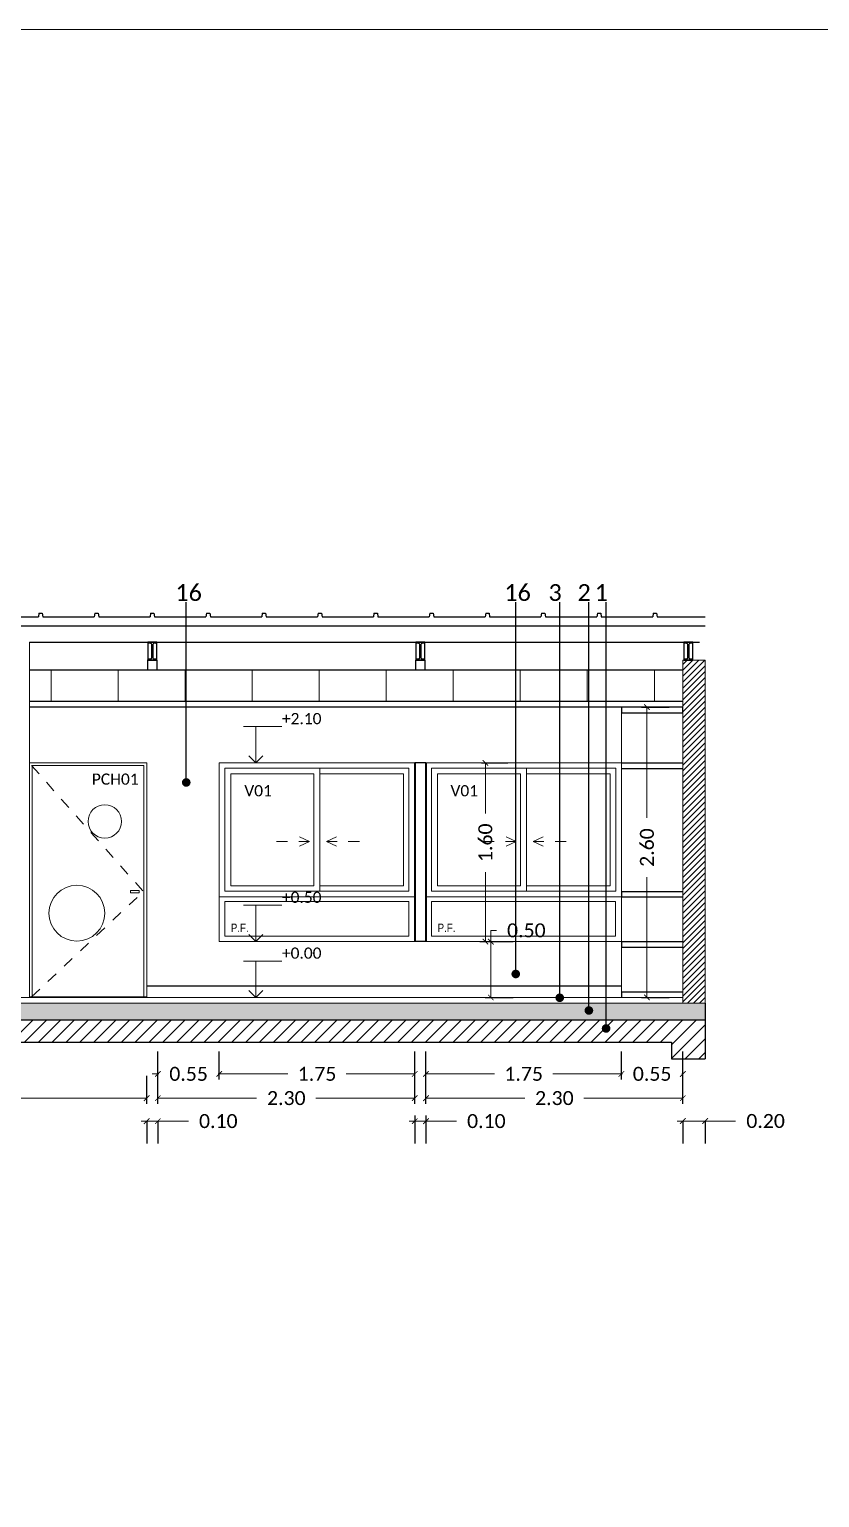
# Model space of a CAD drawing. Header units: metres. Extents: x -127.2 to -72.7, y -10.7 to 45.9.
# Drawn here: x -101.16 to -94.09, y 25.14 to 38.29 of the extents above; entities that cross this region are included whole.
import ezdxf
from ezdxf import colors
from ezdxf.entities.mleader import LeaderData, LeaderLine
from ezdxf.math import Vec2, Vec3

# ---------------------------------------------------------------- set-up
doc = ezdxf.new("R2010")
doc.units = ezdxf.units.M
doc.header["$LTSCALE"] = 0.05
doc.header["$MEASUREMENT"] = 0
doc.linetypes.add('DASHED', pattern=[0.75, 0.5, -0.25])
doc.linetypes.add('STYLE_01', pattern=[0.41664, 0.20828, -0.20836])
for name, color, linetype, lineweight in [('0-COT-1-50', 3, 'Continuous', 5), ('0-T-1-50-TEXTOS', 4, 'Continuous', 5), ('0-T-1-75-TEXTOS', 4, 'Continuous', 5), ('1.PLANTA EQUIPAMIENTO SALA', 2, 'Continuous', 15), ('2.CORTE CHAPA', 3, 'Continuous', 25), ('2.CORTE MURO EXTERIOR', 4, 'Continuous', 18), ('2.CORTE PERFILES ESTRUCTURALES', 4, 'Continuous', 25), ('3.VISTA CARP MARCO', 1, 'Continuous', 9), ('3.VISTA MURO COMUN', 1, 'Continuous', 40), ('3.VISTA TIMPANO SUPERIOR', 2, 'Continuous', 25), ('3SA TEXTOS 1-100', 1, 'Continuous', 0), ('APERTURAS', 251, 'STYLE_01', 18), ('AR-CARPINTERIA 015', 1, 'Continuous', 0), ('AR-CARPINTERIA DET 01', 42, 'Continuous', 0), ('CARPINTERIAS', 1, 'Continuous', 25), ('cotas', 1, 'Continuous', 0), ('ESTRUCTURA', 3, 'Continuous', 18), ('flechitas', 2, 'Continuous', 25)]:
    doc.layers.add(name, color=color, linetype=linetype, lineweight=lineweight)
for name, color, linetype in [('2.CORTE PLATEA', 4, 'Continuous'), ('3.VISTA EQUIPAMIENTO FIJO', 1, 'Continuous'), ('3.VISTA MURETE', 1, 'Continuous'), ('HATCH', 1, 'Continuous')]:
    doc.layers.add(name, color=color, linetype=linetype)
doc.layers.add('2.CORTE RELLENO MURO', color=7, linetype='Continuous', true_color=0x9e9e9e)
doc.styles.add('1-50-TEXTO-CAL', font='calibri.ttf', dxfattribs={"height": 0.125})
doc.styles.add('Arial Narrow', font='ARIALN.TTF')
doc.styles.add('TCH-1-50-CA', font='calibri.ttf', dxfattribs={"height": 0.1})
doc.styles.add('TCH-1-75-CA', font='calibri.ttf', dxfattribs={"height": 0.15})
doc.dimstyles.new('1-50-COTAS', dxfattribs={"dimtxt": 0.12, "dimasz": 0.1, "dimexe": 0.2, "dimexo": 0.02, "dimgap": 0.1, "dimtad": 0, "dimtoh": 1, "dimzin": 0, "dimdsep": 46, "dimtxsty": '1-50-TEXTO-CAL', "dimblk": 'ARCHTICK', "dimcen": 2, "dimclrd": 256, "dimclre": 250, "dimclrt": 256, "dimadec": 0, "dimazin": 0, "dimtfac": 1, "dimtmove": 0, "dimatfit": 3, "dimldrblk": 'DOT', "dimfxl": 1, "dimfxlon": 1, "dimtzin": 0, "dimlwd": -1, "dimarcsym": 0})

# ---------------------------------------------------------------- blocks, each defined once
blk = doc.blocks.new('_ArchTick')
at = {"color": 0, "linetype": 'ByBlock', "const_width": 0.15}
blk.add_lwpolyline([(-0.5, -0.5), (0.5, 0.5)], dxfattribs=at)
blk = doc.blocks.new('*D59')
at = {"layer": '0-COT-1-50', "color": 250, "lineweight": -2, "transparency": 16777216}
for p, q in [((-97.083, 30.119), (-96.833, 30.119)), ((-97.083, 29.619), (-96.833, 29.619))]:
    blk.add_line(p, q, dxfattribs=at)
at = {"layer": '0-COT-1-50', "transparency": 16777216}
for p, q in [((-97.033, 30.119), (-97.033, 30.219)), ((-97.033, 30.219), (-96.983, 30.219)), ((-97.033, 29.619), (-97.033, 30.119))]:
    blk.add_line(p, q, dxfattribs=at)
at = {"layer": 'Defpoints', "color": 0, "transparency": 16777216}
for p in [(-97.243, 30.119, 0), (-97.033, 30.119), (-97.291, 29.619, 0)]:
    blk.add_point(p, dxfattribs=at)
at = {"layer": '0-COT-1-50', "transparency": 16777216, "xscale": 0.05, "yscale": 0.05, "zscale": 0.05}
for p, rotation in [((-97.033, 30.119), 90), ((-97.033, 29.619), 270)]:
    blk.add_blockref('_ArchTick', p, dxfattribs=dict(at, rotation=rotation))
at = {"layer": '0-COT-1-50', "transparency": 16777216, "insert": (-96.715, 30.219), "char_height": 0.125, "attachment_point": 5, "style": '1-50-TEXTO-CAL'}
blk.add_mtext('0.50', dxfattribs=at)
blk = doc.blocks.new('_Dot')
at = {"color": 0, "linetype": 'ByBlock', "lineweight": -2}
blk.add_line((-0.5, 0), (-1, 0), dxfattribs=at)
at = {"color": 0, "linetype": 'ByBlock', "const_width": 0.343}
blk.add_lwpolyline([(-0.17, 0, 1), (0.17, 0, 1)], format="xyb", close=True, dxfattribs=at)
blk = doc.blocks.new('*D60')
at = {"layer": '0-COT-1-50', "color": 250, "lineweight": -2, "transparency": 16777216}
for p, q in [((-97.117, 31.719), (-96.882, 31.719)), ((-97.132, 30.119), (-96.882, 30.119))]:
    blk.add_line(p, q, dxfattribs=at)
at = {"layer": '0-COT-1-50', "transparency": 16777216}
for p, q in [((-97.082, 31.719), (-97.082, 31.267)), ((-97.082, 30.119), (-97.082, 30.742))]:
    blk.add_line(p, q, dxfattribs=at)
at = {"layer": 'Defpoints', "color": 0, "transparency": 16777216}
for p in [(-97.137, 31.719, 0), (-97.082, 31.719), (-97.291, 30.119, 0)]:
    blk.add_point(p, dxfattribs=at)
at = {"layer": '0-COT-1-50', "transparency": 16777216, "xscale": 0.05, "yscale": 0.05, "zscale": 0.05}
for p, rotation in [((-97.082, 31.719), 90), ((-97.082, 30.119), 270)]:
    blk.add_blockref('_ArchTick', p, dxfattribs=dict(at, rotation=rotation))
at = {"layer": '0-COT-1-50', "transparency": 16777216, "insert": (-97.082, 31.004), "char_height": 0.125, "attachment_point": 5, "rotation": 90, "style": '1-50-TEXTO-CAL'}
blk.add_mtext('1.60', dxfattribs=at)
blk = doc.blocks.new('*D89')
at = {"layer": '0-COT-1-50', "color": 250, "lineweight": -2, "transparency": 16777216}
for p, q in [((-104.814, 28.667), (-104.814, 28.917)), ((-100.114, 28.667), (-100.114, 28.917))]:
    blk.add_line(p, q, dxfattribs=at)
at = {"layer": '0-COT-1-50', "transparency": 16777216}
for p, q in [((-104.814, 28.717), (-102.733, 28.717)), ((-100.114, 28.717), (-102.196, 28.717))]:
    blk.add_line(p, q, dxfattribs=at)
at = {"layer": 'Defpoints', "color": 0, "transparency": 16777216}
for p in [(-104.814, 28.717), (-104.814, 28.519, 0), (-100.114, 28.519, 0)]:
    blk.add_point(p, dxfattribs=at)
at = {"layer": '0-COT-1-50', "transparency": 16777216, "xscale": 0.05, "yscale": 0.05, "zscale": 0.05, "rotation": 180}
blk.add_blockref('_ArchTick', (-104.814, 28.717), dxfattribs=at)
at = {"layer": '0-COT-1-50', "transparency": 16777216, "xscale": 0.05, "yscale": 0.05, "zscale": 0.05}
blk.add_blockref('_ArchTick', (-100.114, 28.717), dxfattribs=at)
at = {"layer": '0-COT-1-50', "transparency": 16777216, "insert": (-102.464, 28.717), "char_height": 0.125, "attachment_point": 5, "style": '1-50-TEXTO-CAL'}
blk.add_mtext('4.70', dxfattribs=at)
blk = doc.blocks.new('*D90')
at = {"layer": '0-COT-1-50', "color": 250, "lineweight": -2, "transparency": 16777216}
for p, q in [((-100.014, 28.667), (-100.014, 28.917)), ((-97.714, 28.667), (-97.714, 28.917))]:
    blk.add_line(p, q, dxfattribs=at)
at = {"layer": '0-COT-1-50', "transparency": 16777216}
for p, q in [((-100.014, 28.717), (-99.13, 28.717)), ((-97.714, 28.717), (-98.599, 28.717))]:
    blk.add_line(p, q, dxfattribs=at)
at = {"layer": 'Defpoints', "color": 0, "transparency": 16777216}
for p in [(-100.014, 28.717), (-100.014, 28.519, 0), (-97.714, 28.519, 0)]:
    blk.add_point(p, dxfattribs=at)
at = {"layer": '0-COT-1-50', "transparency": 16777216, "xscale": 0.05, "yscale": 0.05, "zscale": 0.05, "rotation": 180}
blk.add_blockref('_ArchTick', (-100.014, 28.717), dxfattribs=at)
at = {"layer": '0-COT-1-50', "transparency": 16777216, "xscale": 0.05, "yscale": 0.05, "zscale": 0.05}
blk.add_blockref('_ArchTick', (-97.714, 28.717), dxfattribs=at)
at = {"layer": '0-COT-1-50', "transparency": 16777216, "insert": (-98.864, 28.717), "char_height": 0.125, "attachment_point": 5, "style": '1-50-TEXTO-CAL'}
blk.add_mtext('2.30', dxfattribs=at)
blk = doc.blocks.new('*D105')
at = {"layer": '0-COT-1-50', "transparency": 16777216}
for p, q in [((-100.114, 28.511), (-100.164, 28.511)), ((-100.114, 28.511), (-100.014, 28.511)), ((-100.014, 28.511), (-99.741, 28.511))]:
    blk.add_line(p, q, dxfattribs=at)
at = {"layer": '0-COT-1-50', "color": 250, "lineweight": -2, "transparency": 16777216}
for p, q in [((-100.114, 28.511), (-100.114, 28.311)), ((-100.014, 28.511), (-100.014, 28.311))]:
    blk.add_line(p, q, dxfattribs=at)
at = {"layer": 'Defpoints', "color": 0, "transparency": 16777216}
for p in [(-100.114, 28.519, 0), (-100.114, 28.511), (-100.014, 28.519, 0)]:
    blk.add_point(p, dxfattribs=at)
at = {"layer": '0-COT-1-50', "transparency": 16777216, "xscale": 0.05, "yscale": 0.05, "zscale": 0.05}
blk.add_blockref('_ArchTick', (-100.114, 28.511), dxfattribs=at)
at = {"layer": '0-COT-1-50', "transparency": 16777216, "xscale": 0.05, "yscale": 0.05, "zscale": 0.05, "rotation": 180}
blk.add_blockref('_ArchTick', (-100.014, 28.511), dxfattribs=at)
at = {"layer": '0-COT-1-50', "transparency": 16777216, "insert": (-99.473, 28.511), "char_height": 0.125, "attachment_point": 5, "style": '1-50-TEXTO-CAL'}
blk.add_mtext('0.10', dxfattribs=at)
blk = doc.blocks.new('*D106')
at = {"layer": '0-COT-1-50', "color": 250, "lineweight": -2, "transparency": 16777216}
for p, q in [((-97.714, 28.561), (-97.714, 28.311)), ((-97.614, 28.561), (-97.614, 28.311))]:
    blk.add_line(p, q, dxfattribs=at)
at = {"layer": '0-COT-1-50', "transparency": 16777216}
for p, q in [((-97.714, 28.511), (-97.764, 28.511)), ((-97.714, 28.511), (-97.614, 28.511)), ((-97.614, 28.511), (-97.341, 28.511))]:
    blk.add_line(p, q, dxfattribs=at)
at = {"layer": 'Defpoints', "color": 0, "transparency": 16777216}
for p in [(-97.714, 28.614, 0), (-97.614, 28.614, 0), (-97.714, 28.511)]:
    blk.add_point(p, dxfattribs=at)
at = {"layer": '0-COT-1-50', "transparency": 16777216, "xscale": 0.05, "yscale": 0.05, "zscale": 0.05}
blk.add_blockref('_ArchTick', (-97.714, 28.511), dxfattribs=at)
at = {"layer": '0-COT-1-50', "transparency": 16777216, "xscale": 0.05, "yscale": 0.05, "zscale": 0.05, "rotation": 180}
blk.add_blockref('_ArchTick', (-97.614, 28.511), dxfattribs=at)
at = {"layer": '0-COT-1-50', "transparency": 16777216, "insert": (-97.073, 28.511), "char_height": 0.125, "attachment_point": 5, "style": '1-50-TEXTO-CAL'}
blk.add_mtext('0.10', dxfattribs=at)
blk = doc.blocks.new('*D107')
at = {"layer": '0-COT-1-50', "color": 250, "lineweight": -2, "transparency": 16777216}
for p, q in [((-97.614, 28.667), (-97.614, 28.917)), ((-95.314, 28.667), (-95.314, 28.917))]:
    blk.add_line(p, q, dxfattribs=at)
at = {"layer": '0-COT-1-50', "transparency": 16777216}
for p, q in [((-97.614, 28.717), (-96.73, 28.717)), ((-95.314, 28.717), (-96.199, 28.717))]:
    blk.add_line(p, q, dxfattribs=at)
at = {"layer": 'Defpoints', "color": 0, "transparency": 16777216}
for p in [(-97.614, 28.717), (-97.614, 28.519, 0), (-95.314, 28.519, 0)]:
    blk.add_point(p, dxfattribs=at)
at = {"layer": '0-COT-1-50', "transparency": 16777216, "xscale": 0.05, "yscale": 0.05, "zscale": 0.05, "rotation": 180}
blk.add_blockref('_ArchTick', (-97.614, 28.717), dxfattribs=at)
at = {"layer": '0-COT-1-50', "transparency": 16777216, "xscale": 0.05, "yscale": 0.05, "zscale": 0.05}
blk.add_blockref('_ArchTick', (-95.314, 28.717), dxfattribs=at)
at = {"layer": '0-COT-1-50', "transparency": 16777216, "insert": (-96.464, 28.717), "char_height": 0.125, "attachment_point": 5, "style": '1-50-TEXTO-CAL'}
blk.add_mtext('2.30', dxfattribs=at)
blk = doc.blocks.new('*D109')
at = {"layer": '0-COT-1-50', "transparency": 16777216}
for p, q in [((-95.314, 28.512), (-95.364, 28.512)), ((-95.314, 28.512), (-95.114, 28.512)), ((-95.114, 28.512), (-94.841, 28.512))]:
    blk.add_line(p, q, dxfattribs=at)
at = {"layer": '0-COT-1-50', "color": 250, "lineweight": -2, "transparency": 16777216}
for p, q in [((-95.314, 28.512), (-95.314, 28.312)), ((-95.114, 28.512), (-95.114, 28.312))]:
    blk.add_line(p, q, dxfattribs=at)
at = {"layer": 'Defpoints', "color": 0, "transparency": 16777216}
for p in [(-95.314, 28.519, 0), (-95.314, 28.512), (-95.114, 28.519, 0)]:
    blk.add_point(p, dxfattribs=at)
at = {"layer": '0-COT-1-50', "transparency": 16777216, "xscale": 0.05, "yscale": 0.05, "zscale": 0.05}
blk.add_blockref('_ArchTick', (-95.314, 28.512), dxfattribs=at)
at = {"layer": '0-COT-1-50', "transparency": 16777216, "xscale": 0.05, "yscale": 0.05, "zscale": 0.05, "rotation": 180}
blk.add_blockref('_ArchTick', (-95.114, 28.512), dxfattribs=at)
at = {"layer": '0-COT-1-50', "transparency": 16777216, "insert": (-94.573, 28.512), "char_height": 0.125, "attachment_point": 5, "style": '1-50-TEXTO-CAL'}
blk.add_mtext('0.20', dxfattribs=at)
blk = doc.blocks.new('*D110')
at = {"layer": '0-COT-1-50', "color": 250, "lineweight": -2, "transparency": 16777216}
for p, q in [((-97.614, 28.884), (-97.614, 29.134)), ((-95.864, 28.884), (-95.864, 29.134))]:
    blk.add_line(p, q, dxfattribs=at)
at = {"layer": '0-COT-1-50', "transparency": 16777216}
for p, q in [((-97.614, 28.934), (-97, 28.934)), ((-95.864, 28.934), (-96.479, 28.934))]:
    blk.add_line(p, q, dxfattribs=at)
at = {"layer": 'Defpoints', "color": 0, "transparency": 16777216}
for p in [(-97.614, 28.934), (-97.614, 28.736, 0), (-95.864, 28.736, 0)]:
    blk.add_point(p, dxfattribs=at)
at = {"layer": '0-COT-1-50', "transparency": 16777216, "xscale": 0.05, "yscale": 0.05, "zscale": 0.05, "rotation": 180}
blk.add_blockref('_ArchTick', (-97.614, 28.934), dxfattribs=at)
at = {"layer": '0-COT-1-50', "transparency": 16777216, "xscale": 0.05, "yscale": 0.05, "zscale": 0.05}
blk.add_blockref('_ArchTick', (-95.864, 28.934), dxfattribs=at)
at = {"layer": '0-COT-1-50', "transparency": 16777216, "insert": (-96.739, 28.934), "char_height": 0.125, "attachment_point": 5, "style": '1-50-TEXTO-CAL'}
blk.add_mtext('1.75', dxfattribs=at)
blk = doc.blocks.new('*D111')
at = {"layer": '0-COT-1-50', "color": 250, "lineweight": -2, "transparency": 16777216}
for p, q in [((-95.864, 28.884), (-95.864, 29.134)), ((-95.314, 28.884), (-95.314, 29.134))]:
    blk.add_line(p, q, dxfattribs=at)
at = {"layer": '0-COT-1-50', "transparency": 16777216}
for p, q in [((-95.864, 28.934), (-95.855, 28.934)), ((-95.314, 28.934), (-95.324, 28.934))]:
    blk.add_line(p, q, dxfattribs=at)
at = {"layer": 'Defpoints', "color": 0, "transparency": 16777216}
for p in [(-95.864, 28.934), (-95.864, 28.736, 0), (-95.314, 28.736, 0)]:
    blk.add_point(p, dxfattribs=at)
at = {"layer": '0-COT-1-50', "transparency": 16777216, "xscale": 0.05, "yscale": 0.05, "zscale": 0.05, "rotation": 180}
blk.add_blockref('_ArchTick', (-95.864, 28.934), dxfattribs=at)
at = {"layer": '0-COT-1-50', "transparency": 16777216, "xscale": 0.05, "yscale": 0.05, "zscale": 0.05}
blk.add_blockref('_ArchTick', (-95.314, 28.934), dxfattribs=at)
at = {"layer": '0-COT-1-50', "transparency": 16777216, "insert": (-95.589, 28.934), "char_height": 0.125, "attachment_point": 5, "style": '1-50-TEXTO-CAL'}
blk.add_mtext('0.55', dxfattribs=at)
blk = doc.blocks.new('*D112')
at = {"layer": '0-COT-1-50', "color": 250, "lineweight": -2, "transparency": 16777216}
for p, q in [((-99.464, 28.884), (-99.464, 29.134)), ((-97.714, 28.884), (-97.714, 29.134))]:
    blk.add_line(p, q, dxfattribs=at)
at = {"layer": '0-COT-1-50', "transparency": 16777216}
for p, q in [((-99.464, 28.934), (-98.85, 28.934)), ((-97.714, 28.934), (-98.329, 28.934))]:
    blk.add_line(p, q, dxfattribs=at)
at = {"layer": 'Defpoints', "color": 0, "transparency": 16777216}
for p in [(-99.464, 28.934), (-99.464, 28.736, 0), (-97.714, 28.736, 0)]:
    blk.add_point(p, dxfattribs=at)
at = {"layer": '0-COT-1-50', "transparency": 16777216, "xscale": 0.05, "yscale": 0.05, "zscale": 0.05, "rotation": 180}
blk.add_blockref('_ArchTick', (-99.464, 28.934), dxfattribs=at)
at = {"layer": '0-COT-1-50', "transparency": 16777216, "xscale": 0.05, "yscale": 0.05, "zscale": 0.05}
blk.add_blockref('_ArchTick', (-97.714, 28.934), dxfattribs=at)
at = {"layer": '0-COT-1-50', "transparency": 16777216, "insert": (-98.589, 28.934), "char_height": 0.125, "attachment_point": 5, "style": '1-50-TEXTO-CAL'}
blk.add_mtext('1.75', dxfattribs=at)
blk = doc.blocks.new('*D113')
at = {"layer": '0-COT-1-50', "color": 250, "lineweight": -2, "transparency": 16777216}
for p, q in [((-100.014, 28.884), (-100.014, 29.134)), ((-99.464, 28.884), (-99.464, 29.134))]:
    blk.add_line(p, q, dxfattribs=at)
at = {"layer": '0-COT-1-50', "transparency": 16777216}
for p, q in [((-100.014, 28.934), (-100.064, 28.934)), ((-100.014, 28.934), (-100.005, 28.934)), ((-99.464, 28.934), (-99.474, 28.934)), ((-99.464, 28.934), (-99.414, 28.934))]:
    blk.add_line(p, q, dxfattribs=at)
at = {"layer": 'Defpoints', "color": 0, "transparency": 16777216}
for p in [(-100.014, 28.934), (-100.014, 28.736, 0), (-99.464, 28.736, 0)]:
    blk.add_point(p, dxfattribs=at)
at = {"layer": '0-COT-1-50', "transparency": 16777216, "xscale": 0.05, "yscale": 0.05, "zscale": 0.05}
blk.add_blockref('_ArchTick', (-100.014, 28.934), dxfattribs=at)
at = {"layer": '0-COT-1-50', "transparency": 16777216, "xscale": 0.05, "yscale": 0.05, "zscale": 0.05, "rotation": 180}
blk.add_blockref('_ArchTick', (-99.464, 28.934), dxfattribs=at)
at = {"layer": '0-COT-1-50', "transparency": 16777216, "insert": (-99.739, 28.934), "char_height": 0.125, "attachment_point": 5, "style": '1-50-TEXTO-CAL'}
blk.add_mtext('0.55', dxfattribs=at)
blk = doc.blocks.new('*D114')
at = {"layer": '0-COT-1-50', "color": 250, "lineweight": -2, "transparency": 16777216}
for p, q in [((-95.685, 32.219), (-95.435, 32.219)), ((-95.685, 29.619), (-95.435, 29.619))]:
    blk.add_line(p, q, dxfattribs=at)
at = {"layer": '0-COT-1-50', "transparency": 16777216}
for p, q in [((-95.635, 32.219), (-95.635, 31.227)), ((-95.635, 29.619), (-95.635, 30.695))]:
    blk.add_line(p, q, dxfattribs=at)
at = {"layer": 'Defpoints', "color": 0, "transparency": 16777216}
for p in [(-95.797, 32.219, 0), (-95.635, 32.219), (-96.047, 29.619, 0)]:
    blk.add_point(p, dxfattribs=at)
at = {"layer": '0-COT-1-50', "transparency": 16777216, "xscale": 0.05, "yscale": 0.05, "zscale": 0.05}
for p, rotation in [((-95.635, 32.219), 90), ((-95.635, 29.619), 270)]:
    blk.add_blockref('_ArchTick', p, dxfattribs=dict(at, rotation=rotation))
at = {"layer": '0-COT-1-50', "transparency": 16777216, "insert": (-95.635, 30.961), "char_height": 0.125, "attachment_point": 5, "rotation": 90, "style": '1-50-TEXTO-CAL'}
blk.add_mtext('2.60', dxfattribs=at)
blk = doc.blocks.new('_Open90')
at = {"color": 0, "linetype": 'ByBlock', "lineweight": -2}
for p, q in [((0, 0), (-1, 0)), ((-0.5, 0.5), (0, 0)), ((0, 0), (-0.5, -0.5))]:
    blk.add_line(p, q, dxfattribs=at)
blk = doc.blocks.new('V01-vista')
at = {"layer": 'APERTURAS', "linetype": 'DASHED', "ltscale": 3}
for p, q in [((0.809, -0.704), (0.699, -0.653)), ((0.96, -0.704), (1.069, -0.653)), ((0.512, -0.704), (0.809, -0.704)), ((0.809, -0.704), (0.699, -0.755)), ((1.256, -0.704), (0.96, -0.704)), ((0.96, -0.704), (1.069, -0.755))]:
    blk.add_line(p, q, dxfattribs=at)
at = {"layer": 'CARPINTERIAS', "linetype": 'Continuous', "lineweight": 5}
for p, q in [((0, -1.2), (0, 0)), ((0, 0), (1.75, 0)), ((1.75, -1.2), (1.75, 0)), ((0.051, -0.046), (1.699, -0.046)), ((0.051, -1.149), (0.051, -0.046)), ((0.104, -0.099), (0.846, -0.099)), ((0.104, -1.1), (0.104, -0.099)), ((0.846, -0.099), (0.846, -1.1)), ((0.9, -1.149), (0.9, -0.046)), ((0.9, -0.099), (1.649, -0.099)), ((1.649, -0.099), (1.649, -1.1)), ((1.699, -0.046), (1.699, -1.149)), ((1.699, -1.149), (0.051, -1.149)), ((0.846, -1.1), (0.104, -1.1)), ((1.649, -1.1), (0.9, -1.1)), ((1.75, -1.2), (0, -1.2)), ((0, -1.2), (1.75, -1.2)), ((0, -1.6), (0, -1.2)), ((0, -1.2), (1.75, -1.2)), ((0.873, -1.2), (0, -1.2)), ((0.05, -1.551), (0.05, -1.24)), ((1.698, -1.24), (0.05, -1.24)), ((1.698, -1.24), (1.698, -1.551)), ((1.75, -1.6), (1.75, -1.2)), ((1.698, -1.551), (0.05, -1.551)), ((0, -1.6), (0.873, -1.6)), ((0.873, -1.6), (1.75, -1.6))]:
    blk.add_line(p, q, dxfattribs=at)
at = {"layer": 'CARPINTERIAS', "linetype": 'Continuous', "lineweight": 5, "insert": (0.104, -1.439), "char_height": 0.0762, "attachment_point": 1, "line_spacing_factor": 0.992596, "style": 'Arial Narrow'}
blk.add_mtext('P.F.', dxfattribs=at)
blk = doc.blocks.new('*U207')
at = {"linetype": 'Continuous', "lineweight": 5}
for p, q in [((0, 2.096), (1.05, 2.096)), ((0, 0), (0, 2.096)), ((0.025, 2.072), (1.025, 2.072)), ((0.025, 0), (0.025, 2.072)), ((1.025, 2.072), (1.025, 0)), ((1.05, 2.096), (1.05, 0)), ((1.05, 0), (0, 0)), ((1.03, 0), (0.025, 0))]:
    blk.add_line(p, q, dxfattribs=at)
blk.add_circle((0.375, 1.572), 0.15)
blk.add_circle((0.625, 0.75), 0.25, dxfattribs=at)
at = {"layer": 'APERTURAS', "ltscale": 3}
for p in [(1.03, 2.072), (1.03, 0)]:
    blk.add_line(p, (0.03, 0.944), dxfattribs=at)
at = {"layer": 'AR-CARPINTERIA DET 01', "linetype": 'Continuous', "lineweight": 5}
blk.add_lwpolyline([(0.067, 0.954), (0.145, 0.954), (0.145, 0.934), (0.067, 0.934)], close=True, dxfattribs=at)

msp = doc.modelspace()

# ---------------------------------------------------------------- hatches: boundary and pattern name
at = {"layer": '2.CORTE RELLENO MURO'}
msp.add_hatch(color=256, dxfattribs=at).paths.add_polyline_path([(-95.114, 29.569), (-110.264, 29.569), (-110.264, 29.419), (-95.114, 29.419)])
at = {"layer": 'HATCH'}
h = msp.add_hatch(dxfattribs=at)
h.set_pattern_fill('ANSI31', color=256, scale=0.3, style=0)
h.paths.add_polyline_path([(-95.314, 29.569), (-95.314, 32.45), (-95.314, 32.639), (-95.223, 32.639), (-95.114, 32.639), (-95.114, 32.219), (-95.114, 32.219), (-95.114, 29.569)])
at = {"layer": 'HATCH', "ltscale": 2}
h = msp.add_hatch(dxfattribs=at)
h.set_pattern_fill('ANSI31', color=256, scale=0.7, style=0)
h.paths.add_polyline_path([(-95.114, 29.419), (-110.264, 29.419), (-110.264, 29.219), (-109.814, 29.219), (-109.814, 29.069), (-109.514, 29.069), (-109.514, 29.219), (-102.614, 29.219), (-102.614, 29.069), (-102.314, 29.069), (-102.314, 29.219), (-95.414, 29.219), (-95.414, 29.069), (-95.114, 29.069)])

# ---------------------------------------------------------------- linework, layer by layer
for p, q in [((-95.314, 32.269, 0), (-101.164, 32.269, 0)), ((-95.314, 32.219, 0), (-101.164, 32.219, 0))]:
    msp.add_line(p, q)
at = {"layer": '0-COT-1-50'}
for p, q in [((-100.969, 32.545, 0), (-100.969, 32.265, 0)), ((-100.369, 32.545, 0), (-100.369, 32.265, 0)), ((-99.769, 32.549, 0), (-99.769, 32.269, 0)), ((-99.169, 32.549, 0), (-99.169, 32.269, 0)), ((-98.569, 32.549, 0), (-98.569, 32.269, 0)), ((-97.969, 32.549, 0), (-97.969, 32.269, 0)), ((-97.369, 32.549, 0), (-97.369, 32.269, 0)), ((-96.769, 32.549, 0), (-96.769, 32.269, 0)), ((-96.169, 32.549, 0), (-96.169, 32.269, 0)), ((-95.569, 32.549, 0), (-95.569, 32.269, 0)), ((-95.864, 32.169, 0), (-95.864, 31.719, 0)), ((-95.864, 30.069), (-95.864, 29.669, 0))]:
    msp.add_line(p, q, dxfattribs=at)
at = {"layer": '1.PLANTA EQUIPAMIENTO SALA'}
for p, q in [((-95.864, 31.669, 0), (-95.864, 30.569, 0)), ((-95.864, 30.519, 0), (-95.864, 30.119))]:
    msp.add_line(p, q, dxfattribs=at)
at = {"layer": '2.CORTE CHAPA'}
for p, q in [((-101.544, 33.026, 23.374), (-101.084, 33.026, 24.045)), ((-101.079, 33.061, 30.579), (-101.084, 33.026, 32.829)), ((-101.079, 33.061, 31.348), (-101.049, 33.061, 31.392)), ((-101.049, 33.061, 30.579), (-101.044, 33.026, 32.829)), ((-101.044, 33.026, 24.104), (-100.584, 33.026, 24.775)), ((-100.579, 33.061, 31.309), (-100.584, 33.026, 33.559)), ((-100.579, 33.061, 32.078), (-100.549, 33.061, 32.121)), ((-100.549, 33.061, 31.309), (-100.544, 33.026, 33.559)), ((-100.544, 33.026, 24.833), (-100.084, 33.026, 25.505)), ((-100.079, 33.061, 30.579), (-100.084, 33.026, 32.829)), ((-100.079, 33.061, 31.348), (-100.049, 33.061, 31.392)), ((-100.049, 33.061, 30.579), (-100.044, 33.026, 32.829)), ((-100.044, 33.026, 25.563), (-99.584, 33.026, 26.234)), ((-99.579, 33.061, 31.309), (-99.584, 33.026, 33.559)), ((-99.579, 33.061, 32.078), (-99.549, 33.061, 32.121)), ((-99.549, 33.061, 31.309), (-99.544, 33.026, 33.559)), ((-99.544, 33.026, 26.292), (-99.084, 33.026, 26.964)), ((-99.079, 33.061, 30.579), (-99.084, 33.026, 32.829)), ((-99.079, 33.061, 31.348), (-99.049, 33.061, 31.392)), ((-99.049, 33.061, 30.579), (-99.044, 33.026, 32.829)), ((-99.044, 33.026, 27.022), (-98.584, 33.026, 27.693)), ((-98.579, 33.061, 31.309), (-98.584, 33.026, 33.559)), ((-98.579, 33.061, 32.078), (-98.549, 33.061, 32.121)), ((-98.549, 33.061, 31.309), (-98.544, 33.026, 33.559)), ((-98.544, 33.026, 27.752), (-98.084, 33.026, 28.423)), ((-98.079, 33.061, 30.579), (-98.084, 33.026, 32.829)), ((-98.079, 33.061, 31.348), (-98.049, 33.061, 31.392)), ((-98.049, 33.061, 30.579), (-98.044, 33.026, 32.829)), ((-98.044, 33.026, 28.481), (-97.584, 33.026, 29.152)), ((-97.579, 33.061, 31.309), (-97.584, 33.026, 33.559)), ((-97.579, 33.061, 32.078), (-97.549, 33.061, 32.121)), ((-97.549, 33.061, 31.309), (-97.544, 33.026, 33.559)), ((-97.544, 33.026, 29.211), (-97.084, 33.026, 29.882)), ((-97.079, 33.061, 30.579), (-97.084, 33.026, 32.829)), ((-97.079, 33.061, 31.348), (-97.049, 33.061, 31.392)), ((-97.049, 33.061, 30.579), (-97.044, 33.026, 32.829)), ((-97.044, 33.026, 29.94), (-96.584, 33.026, 30.611)), ((-96.579, 33.061, 31.309), (-96.584, 33.026, 33.559)), ((-96.579, 33.061, 32.078), (-96.549, 33.061, 32.121)), ((-96.549, 33.061, 31.309), (-96.544, 33.026, 33.559)), ((-96.544, 33.026, 30.67), (-96.084, 33.026, 31.341)), ((-96.079, 33.061, 30.579), (-96.084, 33.026, 32.829)), ((-96.079, 33.061, 31.348), (-96.049, 33.061, 31.392)), ((-96.049, 33.061, 30.579), (-96.044, 33.026, 32.829)), ((-96.044, 33.026, 31.399), (-95.584, 33.026, 32.07)), ((-95.579, 33.061, 31.309), (-95.584, 33.026, 33.559)), ((-95.579, 33.061, 32.078), (-95.549, 33.061, 32.121)), ((-95.549, 33.061, 31.309), (-95.544, 33.026, 33.559)), ((-95.544, 33.026, 32.129), (-95.114, 33.026, 32.756)), ((-110.264, 32.946, 10.617), (-95.114, 32.946, 32.651))]:
    msp.add_line(p, q, dxfattribs=at)
at = {"layer": '2.CORTE MURO EXTERIOR'}
for p, q in [((-101.164, 32.8, 0), (-101.164, 31.719, 0)), ((-95.314, 32.639, 0), (-95.314, 29.569, 0)), ((-95.305, 32.639, 0), (-95.314, 32.639, 0)), ((-95.223, 32.639, 0), (-95.114, 32.639, 0)), ((-95.114, 32.219, 0), (-95.114, 32.639, 0)), ((-95.114, 32.219, 0), (-95.114, 29.569, 0)), ((-95.114, 32.219, 0), (-95.114, 32.219, 0)), ((-95.314, 29.619, 0), (-102.414, 29.619, 0)), ((-110.264, 29.569, 0), (-95.114, 29.569, 0))]:
    msp.add_line(p, q, dxfattribs=at)
at = {"layer": '2.CORTE PERFILES ESTRUCTURALES'}
for p, q in [((-100.023, 32.8, 10), (-100.105, 32.8, 10)), ((-100.105, 32.8, 10), (-100.105, 32.639, -10)), ((-100.023, 32.8, 30), (-100.105, 32.8, 30)), ((-100.077, 32.788, 20), (-100.098, 32.792, 30)), ((-100.069, 32.659, -10), (-100.069, 32.78, 20)), ((-100.059, 32.78, 20), (-100.059, 32.659, -10)), ((-100.031, 32.792, 30), (-100.052, 32.788, 20)), ((-100.023, 32.639, -10), (-100.023, 32.8, 10)), ((-97.623, 32.8, 15), (-97.705, 32.8, 15)), ((-97.705, 32.8, 15), (-97.705, 32.639, -5)), ((-97.623, 32.8, 35), (-97.705, 32.8, 35)), ((-97.677, 32.788, 25), (-97.698, 32.792, 35)), ((-97.669, 32.659, -5), (-97.669, 32.78, 25)), ((-97.659, 32.78, 25), (-97.659, 32.659, -5)), ((-97.631, 32.792, 35), (-97.652, 32.788, 25)), ((-97.623, 32.639, -5), (-97.623, 32.8, 15)), ((-95.223, 32.8, 20), (-95.305, 32.8, 20)), ((-95.305, 32.8, 20), (-95.305, 32.639, 0)), ((-95.223, 32.8, 40), (-95.305, 32.8, 40)), ((-95.277, 32.788, 30), (-95.298, 32.792, 40)), ((-95.269, 32.659, 0), (-95.269, 32.78, 30)), ((-95.259, 32.78, 30), (-95.259, 32.659, 0)), ((-95.231, 32.792, 40), (-95.252, 32.788, 30)), ((-95.223, 32.639, 0), (-95.223, 32.8, 20)), ((-100.105, 32.639, -10), (-100.023, 32.639, -10)), ((-100.023, 32.639, 0), (-100.105, 32.639, 0)), ((-100.077, 32.651, -10), (-100.098, 32.647, 0)), ((-100.031, 32.647, 0), (-100.052, 32.651, -10)), ((-97.705, 32.639, -5), (-97.623, 32.639, -5)), ((-97.623, 32.639, 5), (-97.705, 32.639, 5)), ((-97.677, 32.651, -5), (-97.698, 32.647, 5)), ((-97.631, 32.647, 5), (-97.652, 32.651, -5)), ((-95.305, 32.639, 0), (-95.223, 32.639, 0)), ((-95.223, 32.639, 10), (-95.305, 32.639, 10)), ((-95.277, 32.651, 0), (-95.298, 32.647, 10)), ((-95.231, 32.647, 10), (-95.252, 32.651, 0))]:
    msp.add_line(p, q, dxfattribs=at)
for centre, radius, start, end in [((-100.098, 32.799, 30), 0.00762, 177.3735, 270.1024), ((-100.078, 32.78, 20), 0.00863, 1.8906, 83.4072), ((-100.051, 32.78, 20), 0.00863, 96.5928, 178.1094), ((-100.031, 32.799, 30), 0.00762, 269.8976, 2.6265), ((-97.698, 32.799, 35), 0.00762, 177.3735, 270.1024), ((-97.678, 32.78, 25), 0.00863, 1.8906, 83.4072), ((-97.651, 32.78, 25), 0.00863, 96.5928, 178.1094), ((-97.631, 32.799, 35), 0.00762, 269.8976, 2.6265), ((-95.298, 32.799, 40), 0.00762, 177.3735, 270.1024), ((-95.278, 32.78, 30), 0.00863, 1.8906, 83.4072), ((-95.251, 32.78, 30), 0.00863, 96.5928, 178.1094), ((-95.231, 32.799, 40), 0.00762, 269.8976, 2.6265), ((-100.098, 32.64, 0), 0.00762, 89.8976, 182.6265), ((-100.078, 32.66, -10), 0.00863, 276.5928, 358.1094), ((-100.051, 32.66, -10), 0.00863, 181.8906, 263.4072), ((-100.031, 32.64, 0), 0.00762, 357.3735, 90.1024), ((-97.698, 32.64, 5), 0.00762, 89.8976, 182.6265), ((-97.678, 32.66, -5), 0.00863, 276.5928, 358.1094), ((-97.651, 32.66, -5), 0.00863, 181.8906, 263.4072), ((-97.631, 32.64, 5), 0.00762, 357.3735, 90.1024), ((-95.298, 32.64, 10), 0.00762, 89.8976, 182.6265), ((-95.278, 32.66, 0), 0.00863, 276.5928, 358.1094), ((-95.251, 32.66, 0), 0.00863, 181.8906, 263.4072), ((-95.231, 32.64, 10), 0.00762, 357.3735, 90.1024)]:
    msp.add_arc(centre, radius, start, end, dxfattribs=at)
at = {"layer": '2.CORTE PLATEA'}
for p, q in [((-95.114, 29.569, 0), (-95.114, 29.069, 0)), ((-110.264, 29.419, 0), (-95.114, 29.419, 0)), ((-102.314, 29.219, 0), (-95.414, 29.219, 0)), ((-95.414, 29.219, 0), (-95.414, 29.069, 0)), ((-95.414, 29.069, 0), (-95.114, 29.069, 0))]:
    msp.add_line(p, q, dxfattribs=at)
at = {"layer": '3.VISTA CARP MARCO'}
msp.add_line((-100.014, 29.619, 0), (-98.714, 29.619, 0), dxfattribs=at)
at = {"layer": '3.VISTA EQUIPAMIENTO FIJO'}
for p, q in [((-101.164, 32.8, 40), (-95.165, 32.8, 40)), ((-95.864, 30.569), (-95.864, 30.519, 0)), ((-95.864, 30.119), (-95.864, 30.069, 0)), ((-95.864, 29.719, 0), (-100.114, 29.719, 0))]:
    msp.add_line(p, q, dxfattribs=at)
at = {"layer": '3.VISTA MURETE'}
for p, q in [((-97.614, 31.719, 0), (-97.714, 31.719, 0)), ((-97.614, 30.119, 0), (-97.714, 30.119, 0))]:
    msp.add_line(p, q, dxfattribs=at)
at = {"layer": '3.VISTA MURO COMUN'}
for p, q in [((-97.714, 31.719, 0), (-97.714, 30.119, 0)), ((-97.614, 31.719, 0), (-97.614, 30.119, 0))]:
    msp.add_line(p, q, dxfattribs=at)
at = {"layer": '3.VISTA TIMPANO SUPERIOR'}
for p, q in [((-95.314, 32.549, 0), (-101.164, 32.549, 0)), ((-95.864, 31.719, 0), (-95.314, 31.719, 0)), ((-95.864, 31.669, 0), (-95.314, 31.669, 0)), ((-95.864, 30.569), (-95.314, 30.569, 0)), ((-95.864, 30.519, 0), (-95.314, 30.519)), ((-95.864, 30.119, 0), (-95.314, 30.119, 0)), ((-95.864, 30.069), (-95.314, 30.069, 0)), ((-95.864, 29.669, 0), (-95.864, 29.619, 0)), ((-95.864, 29.669, 0), (-95.314, 29.669, 0))]:
    msp.add_line(p, q, dxfattribs=at)
for points, elevation in [([(-100.105, 32.64), (-100.023, 32.64), (-100.023, 32.55), (-100.105, 32.55)], 0), ([(-97.705, 32.639), (-97.623, 32.639), (-97.623, 32.549), (-97.705, 32.549)], -5), ([(-95.864, 32.219), (-95.864, 32.169), (-95.314, 32.169), (-95.314, 32.219)], 0)]:
    msp.add_lwpolyline(points, close=True, dxfattribs=dict(at, elevation=elevation))
at = {"layer": 'cotas'}
msp.add_line((-95.864, 31.719, 0), (-95.864, 31.669, 0), dxfattribs=at)
at = {"layer": 'ESTRUCTURA'}
msp.add_lwpolyline([(-127.189, 38.288), (-79.078, 38.288), (-79.078, -1.011), (-127.189, -1.011)], close=True, dxfattribs=at)
at = {"layer": 'flechitas', "linetype": 'ByBlock', "lineweight": -2, "elevation": 0}
for points in [[(-99.76, 31.572), (-99.76, 33.158)], [(-96.81, 29.801), (-96.81, 33.158)], [(-96.416, 29.644), (-96.416, 33.158)], [(-96.155, 29.531), (-96.155, 33.158)], [(-96.001, 29.369), (-96.001, 33.158)]]:
    msp.add_lwpolyline(points, dxfattribs=at)

# ---------------------------------------------------------------- block references
at = {"layer": 'AR-CARPINTERIA 015', "xscale": -1}
msp.add_blockref('*U207', (-100.114, 29.623, 0), dxfattribs=at)
at = {"layer": 'CARPINTERIAS'}
for p in [(-99.465, 31.719, 0), (-97.614, 31.719, 0)]:
    msp.add_blockref('V01-vista', p, dxfattribs=at)
at = {"layer": 'flechitas', "linetype": 'ByBlock', "lineweight": -2, "xscale": 0.1125, "yscale": 0.1125, "zscale": 0.1125, "rotation": 270}
for p in [(-99.76, 31.544, 0), (-96.81, 29.829, 0), (-96.416, 29.616, 0), (-96.155, 29.502, 0), (-96.001, 29.341, 0)]:
    msp.add_blockref('_Dot', p, dxfattribs=at)

# ---------------------------------------------------------------- texts
at = {"layer": '0-T-1-50-TEXTOS', "style": 'TCH-1-75-CA'}
for s, p in [('16', (-99.857, 33.17, 0)), ('16', (-96.912, 33.17, 0)), ('3', (-96.517, 33.17, 0)), ('2', (-96.257, 33.17, 0)), ('1', (-96.103, 33.17, 0))]:
    msp.add_text(s, height=0.15, dxfattribs=at).set_placement(p)
at = {"layer": '0-T-1-75-TEXTOS', "char_height": 0.1, "width": 3.36795, "attachment_point": 1, "line_spacing_factor": 4, "style": 'TCH-1-50-CA'}
for s, insert in [('PCH01', (-100.605, 31.624)), ('V01', (-99.24, 31.52)), ('V01', (-97.394, 31.52))]:
    msp.add_mtext(s, dxfattribs=dict(at, insert=insert))

# ---------------------------------------------------------------- dimensions: what is measured, and where the dimension line sits
at = {"layer": '0-COT-1-50'}
for base, p1, p2, angle, picture, middle in [((-95.635, 32.219, 0), (-96.047, 29.619, 0), (-95.797, 32.219, 0), 270, '*D114', (-95.635, 30.961, 0)), ((-97.082, 31.719, 0), (-97.291, 30.119, 0), (-97.137, 31.719, 0), 270, '*D60', (-97.082, 31.004, 0)), ((-97.033, 30.119), (-97.291, 29.619, 0), (-97.243, 30.119, 0), 270, '*D59', (-96.715, 30.219)), ((-95.864, 28.934), (-95.314, 28.736, 0), (-95.864, 28.736, 0), 180, '*D111', (-95.589, 28.934)), ((-100.114, 28.511, 0), (-100.014, 28.519, 0), (-100.114, 28.519, 0), 180, '*D105', (-99.473, 28.511, 0)), ((-97.714, 28.511, 0), (-97.614, 28.614, 0), (-97.714, 28.614), 180, '*D106', (-97.073, 28.511, 0)), ((-95.314, 28.512, 0), (-95.114, 28.519, 0), (-95.314, 28.519, 0), 180, '*D109', (-94.573, 28.512, 0))]:
    dim = msp.add_linear_dim(base=base, p1=p1, p2=p2, angle=angle, dimstyle='1-50-COTAS', override={"dimasz": 0.05, "dimfxl": 0.05}, dxfattribs=at)
    dim.commit()
    dim.dimension.update_dxf_attribs({"geometry": picture, "text_midpoint": middle, "dimtype": 160})
for base, p1, p2, picture, middle in [((-100.014, 28.934, 0), (-99.464, 28.736, 0), (-100.014, 28.736, 0), '*D113', (-99.739, 28.934, 0)), ((-99.464, 28.934, 0), (-97.714, 28.736, 0), (-99.464, 28.736, 0), '*D112', (-98.589, 28.934, 0)), ((-97.614, 28.934), (-95.864, 28.736, 0), (-97.614, 28.736, 0), '*D110', (-96.739, 28.934)), ((-104.814, 28.717, 0), (-100.114, 28.519), (-104.814, 28.519), '*D89', (-102.464, 28.717, 0)), ((-100.014, 28.717), (-97.714, 28.519, 0), (-100.014, 28.519, 0), '*D90', (-98.864, 28.717)), ((-97.614, 28.717), (-95.314, 28.519, 0), (-97.614, 28.519, 0), '*D107', (-96.464, 28.717))]:
    dim = msp.add_linear_dim(base=base, p1=p1, p2=p2, angle=180, dimstyle='1-50-COTAS', override={"dimasz": 0.05, "dimfxl": 0.05}, dxfattribs=at)
    dim.commit()
    dim.dimension.update_dxf_attribs({"geometry": picture, "text_midpoint": middle})

# ---------------------------------------------------------------- leaders
at = {"layer": '3SA TEXTOS 1-100'}
ml = msp.add_multileader_mtext('Standard', dxfattribs=at)
ml.set_content('+2.10', color=256, style='TCH-1-50-CA')
ml.set_leader_properties(color=256, linetype='ByLayer', lineweight=-1)
ml.set_arrow_properties(name='OPEN90')
ml.build(insert=Vec2(0, 0))
ml.multileader.update_dxf_attribs({"text_left_attachment_type": 5, "text_right_attachment_type": 8, "dogleg_length": 0.234, "arrow_head_size": 0.125})
ctx = ml.context
ctx.base_point, ctx.char_height, ctx.arrow_head_size, ctx.landing_gap_size, ctx.plane_origin = Vec3(-98.903, 32.045, 0), 0.1, 0.125, 0, Vec3(-99.137, 31.719, 0)
ctx.left_attachment, ctx.right_attachment = 5, 8
notes = []
notes.append((ctx, [(0, (1, 1, 0), (-99.137, 32.045, 0), (1, 0), 0.234, [(0, [(-99.137, 31.719, 0)], 0, [])])]))
ctx.mtext.insert, ctx.mtext.flow_direction = Vec3(-98.903, 32.166, 0), 5
ml = msp.add_multileader_mtext('Standard', dxfattribs=at)
ml.set_content('+0.50', color=256, style='TCH-1-50-CA')
ml.set_leader_properties(color=256, linetype='ByLayer', lineweight=-1)
ml.set_arrow_properties(name='OPEN90')
ml.build(insert=Vec2(0, 0))
ml.multileader.update_dxf_attribs({"text_left_attachment_type": 5, "text_right_attachment_type": 8, "dogleg_length": 0.234, "arrow_head_size": 0.125})
ctx = ml.context
ctx.base_point, ctx.char_height, ctx.arrow_head_size, ctx.landing_gap_size, ctx.plane_origin = Vec3(-98.903, 30.445, 0), 0.1, 0.125, 0, Vec3(-99.137, 30.119, 0)
ctx.left_attachment, ctx.right_attachment = 5, 8
notes.append((ctx, [(0, (1, 1, 0), (-99.137, 30.445, 0), (1, 0), 0.234, [(0, [(-99.137, 30.119, 0)], 0, [])])]))
ctx.mtext.insert, ctx.mtext.flow_direction = Vec3(-98.903, 30.566, 0), 5
ml = msp.add_multileader_mtext('Standard', dxfattribs=at)
ml.set_content('+0.00', color=256, style='TCH-1-50-CA')
ml.set_leader_properties(color=256, linetype='ByLayer', lineweight=-1)
ml.set_arrow_properties(name='OPEN90')
ml.build(insert=Vec2(0, 0))
ml.multileader.update_dxf_attribs({"text_left_attachment_type": 5, "text_right_attachment_type": 8, "dogleg_length": 0.234, "arrow_head_size": 0.125})
ctx = ml.context
ctx.base_point, ctx.char_height, ctx.arrow_head_size, ctx.landing_gap_size, ctx.plane_origin = Vec3(-98.903, 29.945, 0), 0.1, 0.125, 0, Vec3(-99.137, 29.619, 0)
ctx.left_attachment, ctx.right_attachment = 5, 8
notes.append((ctx, [(0, (1, 1, 0), (-99.137, 29.945, 0), (1, 0), 0.234, [(0, [(-99.137, 29.619, 0)], 0, [])])]))
ctx.mtext.insert, ctx.mtext.flow_direction = Vec3(-98.903, 30.066, 0), 5
for ctx, leaders in notes:
    for number, flags, end, landing, length, lines in leaders:
        leader = LeaderData()
        leader.index, (leader.has_last_leader_line, leader.has_dogleg_vector, leader.attachment_direction) = number, flags
        leader.last_leader_point, leader.dogleg_vector, leader.dogleg_length = Vec3(end), Vec3(landing), length
        for number, points, colour, breaks in lines:
            line = LeaderLine()
            line.index, line.vertices, line.color, line.breaks = number, Vec3.list(points), colors.encode_raw_color(colour), breaks
            leader.lines.append(line)
        ctx.leaders.append(leader)

doc.saveas('drawing.dxf')
